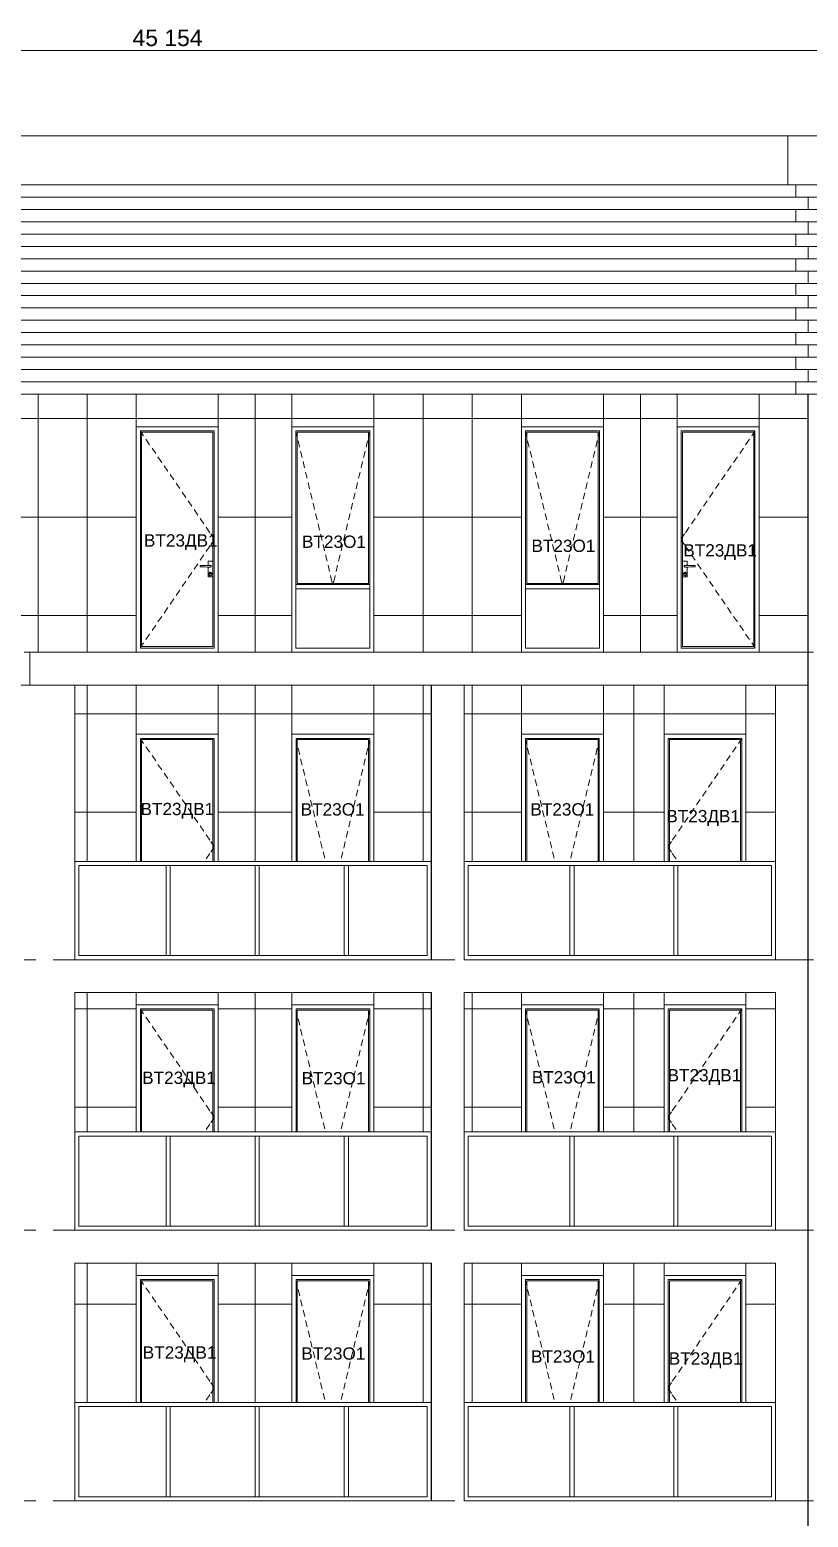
# Model space of a CAD drawing. Header units: millimetres. Extents: x 1499747 to 4230374, y -28481 to 441852.
# Drawn here: x 2727974 to 2737474, y 11817 to 29961 of the extents above; entities that cross this region are included whole.
import ezdxf
from ezdxf.xclip import XClip

# ---------------------------------------------------------------- set-up
doc = ezdxf.new("R2010")
doc.units = ezdxf.units.MM
doc.header["$MEASUREMENT"] = 0
doc.header["$XCLIPFRAME"] = 0
doc.linetypes.add('Штрих-Штриховая', pattern=[1093.611073, 529.166651, -211.666656, 141.111112, -211.666656])
for name, color, linetype, lineweight in [('2  Фасад_26_0_Ном._пера__20_Ном._пера__1', 1, 'Continuous', 18), ('2  Фасад_26_Витражные окна_Ном._пера__1_Ном._пера__7', 7, 'Continuous', 18), ('2  Фасад_26_Витражные окна_Ном._пера__20_Ном._пера__1', 1, 'Continuous', 18), ('2  Фасад_26_Витражные окна_Ном._пера__92_Ном._пера__233', 233, 'Continuous', 18), ('2  Фасад_26_Конструктив - Колонны_Ном._пера__8_Ном._пера__12', 12, 'Continuous', 18), ('2  Фасад_26_Отделка керамика_Ном._пера__1_Ном._пера__7', 7, 'Continuous', 18), ('2  Фасад_26_Отделка керамика_Ном._пера__89_Ном._пера__111', 111, 'Continuous', 18), ('2  Фасад_26_Парапет_Ном._пера__20_Ном._пера__1', 1, 'Continuous', 18), ('2  Фасад_26_Размер - Общий_Ном._пера__1_Ном._пера__7', 7, 'Continuous', 18), ('2  Фасад_26_Ребра Навес_Ном._пера__1_Ном._пера__7', 7, 'Continuous', 18), ('2  Фасад_26_Сетка кладки_Ном._пера__102_Ном._пера__9', 9, 'Continuous', 18), ('2  Фасад_26_Сетка кладки_Ном._пера__1_Ном._пера__7', 7, 'Continuous', 18)]:
    doc.layers.add(name, color=color, linetype=linetype, lineweight=lineweight)
doc.layers.add('Чертеж и Рисунок', color=7, linetype='Continuous')
doc.styles.add('СГЕНЕРИР_СТИЛЬ_2', font='arial.ttf')

# ---------------------------------------------------------------- blocks, each defined once
blk = doc.blocks.new('Чертеж_6_26', base_point=(1593971, 9692))
at = {"layer": '2  Фасад_26_0_Ном._пера__20_Ном._пера__1', "color": 9, "linetype": 'Штрих-Штриховая', "true_color": 0xc7c8ca}
for p, q in [((1588154, 54542), (1649362, 54542)), ((1588154, 50042), (1649362, 50042)), ((1588154, 46292), (1649362, 46292)), ((1588154, 42992), (1649362, 42992)), ((1588154, 39692), (1649362, 39692))]:
    blk.add_line(p, q, dxfattribs=at)
at = {"layer": '2  Фасад_26_Витражные окна_Ном._пера__1_Ном._пера__7', "color": 9, "linetype": 'Continuous', "true_color": 0xc7c8ca}
for p, q in [((1623121, 52742), (1623571, 52742)), ((1623121, 52442), (1623121, 52742)), ((1624006, 52727), (1623136, 52727)), ((1623136, 52727), (1623136, 50112)), ((1623571, 52742), (1624021, 52742)), ((1624006, 50112), (1624006, 52727)), ((1624021, 52442), (1624021, 52742)), ((1624071, 52442), (1624071, 52792)), ((1625019, 52742), (1625469, 52742)), ((1625019, 52442), (1625019, 52742)), ((1625904, 52727), (1625034, 52727)), ((1625034, 52727), (1625034, 50882)), ((1625469, 52742), (1625919, 52742)), ((1625904, 50882), (1625904, 52727)), ((1625919, 52442), (1625919, 52742)), ((1625969, 52442), (1625969, 52792)), ((1627822, 52742), (1628272, 52742)), ((1627822, 52442), (1627822, 52742)), ((1628707, 52727), (1627837, 52727)), ((1627837, 52727), (1627837, 50882)), ((1628272, 52742), (1628722, 52742)), ((1628707, 50882), (1628707, 52727)), ((1628722, 52442), (1628722, 52742)), ((1628772, 52442), (1628772, 52792)), ((1629721, 52742), (1630171, 52742)), ((1629721, 52442), (1629721, 52742)), ((1630606, 52727), (1629736, 52727)), ((1629736, 52727), (1629736, 50112)), ((1630171, 52742), (1630621, 52742)), ((1630606, 50112), (1630606, 52727)), ((1630621, 52442), (1630621, 52742)), ((1630671, 52442), (1630671, 52792)), ((1623121, 51042), (1623121, 52442)), ((1624021, 51042), (1624021, 52442)), ((1624071, 51042), (1624071, 52442)), ((1625019, 51042), (1625019, 52442)), ((1625919, 51042), (1625919, 52442)), ((1625969, 51042), (1625969, 52442)), ((1627822, 51042), (1627822, 52442)), ((1628722, 51042), (1628722, 52442)), ((1628772, 51042), (1628772, 52442)), ((1629721, 51042), (1629721, 52442)), ((1630621, 51042), (1630621, 52442)), ((1630671, 51042), (1630671, 52442)), ((1623121, 50092), (1623121, 51042)), ((1623858, 51099), (1623850, 51099)), ((1623850, 51099), (1623850, 51085)), ((1623850, 51085), (1623858, 51085)), ((1623884, 51100), (1623858, 51099)), ((1623858, 51085), (1623884, 51084)), ((1623911, 51101), (1623884, 51100)), ((1623884, 51084), (1623911, 51083)), ((1623937, 51102), (1623911, 51101)), ((1623911, 51083), (1623937, 51082)), ((1623951, 51102), (1623937, 51102)), ((1623937, 51082), (1623951, 51082)), ((1624004, 51152), (1623947, 51152)), ((1623947, 51152), (1623947, 51102)), ((1623947, 51082), (1623947, 50962)), ((1623976, 51102), (1623951, 51102)), ((1623951, 51082), (1623976, 51082)), ((1623969, 51018), (1623954, 50997)), ((1623954, 50997), (1623969, 50976)), ((1623970, 51016), (1623956, 50997)), ((1623956, 50997), (1623970, 50978)), ((1623973, 51014), (1623968, 51006)), ((1623968, 51006), (1623973, 50998)), ((1623994, 51010), (1623969, 51018)), ((1623974, 51013), (1623969, 51006)), ((1623969, 51006), (1623974, 50999)), ((1623969, 50976), (1623994, 50984)), ((1623972, 51104), (1623970, 51102)), ((1623970, 51082), (1623972, 51080)), ((1623992, 51009), (1623970, 51016)), ((1623970, 50978), (1623992, 50985)), ((1623972, 51103), (1623971, 51102)), ((1623971, 51082), (1623972, 51081)), ((1623986, 51100), (1623972, 51104)), ((1623985, 51099), (1623972, 51103)), ((1623972, 51081), (1623985, 51085)), ((1623972, 51080), (1623986, 51084)), ((1623982, 51011), (1623973, 51014)), ((1623973, 50998), (1623982, 51001)), ((1623981, 51010), (1623974, 51013)), ((1623974, 50999), (1623981, 51002)), ((1623984, 51097), (1623976, 51102)), ((1623976, 51082), (1623984, 51087)), ((1623979, 51084), (1623982, 51084)), ((1623981, 51002), (1623981, 51010)), ((1623982, 51084), (1623982, 51086)), ((1623982, 51001), (1623982, 51011)), ((1623984, 51087), (1623984, 51097)), ((1623985, 51095), (1623984, 51096)), ((1623984, 51092), (1623985, 51095)), ((1623985, 51085), (1623985, 51099)), ((1623986, 51084), (1623986, 51100)), ((1623992, 50985), (1623992, 51009)), ((1623994, 50984), (1623994, 51010)), ((1624004, 50962), (1624004, 51152)), ((1624021, 50092), (1624021, 51042)), ((1624071, 50042), (1624071, 51042)), ((1625019, 50867), (1625019, 51042)), ((1625919, 50867), (1625919, 51042)), ((1625969, 50842), (1625969, 51042)), ((1627822, 50867), (1627822, 51042)), ((1628722, 50867), (1628722, 51042)), ((1628772, 50842), (1628772, 51042)), ((1629721, 50092), (1629721, 51042)), ((1629738, 51152), (1629795, 51152)), ((1629738, 50962), (1629738, 51152)), ((1629748, 51010), (1629773, 51018)), ((1629748, 50984), (1629748, 51010)), ((1629773, 50976), (1629748, 50984)), ((1629750, 51009), (1629772, 51016)), ((1629750, 50985), (1629750, 51009)), ((1629772, 50978), (1629750, 50985)), ((1629756, 51100), (1629770, 51104)), ((1629756, 51084), (1629756, 51100)), ((1629770, 51080), (1629756, 51084)), ((1629757, 51099), (1629770, 51103)), ((1629757, 51085), (1629757, 51099)), ((1629757, 51095), (1629758, 51096)), ((1629758, 51092), (1629757, 51095)), ((1629770, 51081), (1629757, 51085)), ((1629758, 51097), (1629766, 51102)), ((1629758, 51087), (1629758, 51097)), ((1629766, 51082), (1629758, 51087)), ((1629760, 51084), (1629760, 51086)), ((1629763, 51084), (1629760, 51084)), ((1629760, 51011), (1629769, 51014)), ((1629760, 51001), (1629760, 51011)), ((1629769, 50998), (1629760, 51001)), ((1629761, 51010), (1629768, 51013)), ((1629761, 51002), (1629761, 51010)), ((1629768, 50999), (1629761, 51002)), ((1629766, 51102), (1629791, 51102)), ((1629791, 51082), (1629766, 51082)), ((1629768, 51013), (1629773, 51006)), ((1629773, 51006), (1629768, 50999)), ((1629769, 51014), (1629774, 51006)), ((1629774, 51006), (1629769, 50998)), ((1629770, 51104), (1629772, 51102)), ((1629770, 51103), (1629771, 51102)), ((1629771, 51082), (1629770, 51081)), ((1629772, 51082), (1629770, 51080)), ((1629772, 51016), (1629786, 50997)), ((1629786, 50997), (1629772, 50978)), ((1629773, 51018), (1629788, 50997)), ((1629788, 50997), (1629773, 50976)), ((1629791, 51102), (1629805, 51102)), ((1629805, 51082), (1629791, 51082)), ((1629795, 51152), (1629795, 51102)), ((1629795, 51082), (1629795, 50962)), ((1629805, 51102), (1629831, 51101)), ((1629831, 51083), (1629805, 51082)), ((1629831, 51101), (1629858, 51100)), ((1629858, 51084), (1629831, 51083)), ((1629858, 51100), (1629884, 51099)), ((1629884, 51085), (1629858, 51084)), ((1629884, 51099), (1629892, 51099)), ((1629892, 51085), (1629884, 51085)), ((1629892, 51099), (1629892, 51085)), ((1630621, 50092), (1630621, 51042)), ((1630671, 50042), (1630671, 51042)), ((1623947, 50962), (1624004, 50962)), ((1625019, 50842), (1625019, 50867)), ((1625469, 50867), (1625019, 50867)), ((1625019, 50817), (1625019, 50842)), ((1625019, 50092), (1625019, 50817)), ((1625469, 50817), (1625019, 50817)), ((1625034, 50882), (1625904, 50882)), ((1625919, 50867), (1625469, 50867)), ((1625919, 50817), (1625469, 50817)), ((1625919, 50842), (1625919, 50867)), ((1625919, 50817), (1625919, 50842)), ((1625919, 50092), (1625919, 50817)), ((1625969, 50042), (1625969, 50842)), ((1627822, 50842), (1627822, 50867)), ((1628272, 50867), (1627822, 50867)), ((1627822, 50817), (1627822, 50842)), ((1627822, 50092), (1627822, 50817)), ((1628272, 50817), (1627822, 50817)), ((1627837, 50882), (1628707, 50882)), ((1628722, 50867), (1628272, 50867)), ((1628722, 50817), (1628272, 50817)), ((1628722, 50842), (1628722, 50867)), ((1628722, 50817), (1628722, 50842)), ((1628722, 50092), (1628722, 50817)), ((1628772, 50042), (1628772, 50842)), ((1629795, 50962), (1629738, 50962)), ((1623571, 50092), (1623121, 50092)), ((1623136, 50112), (1624006, 50112)), ((1624021, 50092), (1623571, 50092)), ((1625469, 50092), (1625019, 50092)), ((1625919, 50092), (1625469, 50092)), ((1628272, 50092), (1627822, 50092)), ((1628722, 50092), (1628272, 50092)), ((1630171, 50092), (1629721, 50092)), ((1629736, 50112), (1630606, 50112)), ((1630621, 50092), (1630171, 50092)), ((1623071, 48692), (1623071, 49042)), ((1623071, 49042), (1623571, 49042)), ((1623121, 48692), (1623121, 48992)), ((1623121, 48992), (1623571, 48992)), ((1623571, 49042), (1624071, 49042)), ((1623571, 48992), (1624021, 48992)), ((1624021, 48692), (1624021, 48992)), ((1624071, 48692), (1624071, 49042)), ((1624971, 48692), (1624971, 49042)), ((1624971, 49042), (1625471, 49042)), ((1625021, 48692), (1625021, 48992)), ((1625021, 48992), (1625471, 48992)), ((1625471, 49042), (1625971, 49042)), ((1625471, 48992), (1625921, 48992)), ((1625921, 48692), (1625921, 48992)), ((1625971, 48692), (1625971, 49042)), ((1627771, 48692), (1627771, 49042)), ((1627771, 49042), (1628271, 49042)), ((1627821, 48692), (1627821, 48992)), ((1627821, 48992), (1628271, 48992)), ((1628271, 49042), (1628771, 49042)), ((1628271, 48992), (1628721, 48992)), ((1628721, 48692), (1628721, 48992)), ((1628771, 48692), (1628771, 49042)), ((1629511, 48692), (1629511, 49042)), ((1629511, 49042), (1630011, 49042)), ((1629561, 48692), (1629561, 48992)), ((1629561, 48992), (1630011, 48992)), ((1630011, 49042), (1630511, 49042)), ((1630011, 48992), (1630461, 48992)), ((1630461, 48692), (1630461, 48992)), ((1630511, 48692), (1630511, 49042)), ((1624006, 48977), (1623136, 48977)), ((1623136, 48977), (1623136, 47492)), ((1624006, 47492), (1624006, 48977)), ((1625906, 48977), (1625036, 48977)), ((1625036, 48977), (1625036, 47492)), ((1625906, 47492), (1625906, 48977)), ((1628706, 48977), (1627836, 48977)), ((1627836, 48977), (1627836, 47492)), ((1628706, 47492), (1628706, 48977)), ((1630446, 48977), (1629576, 48977)), ((1629576, 48977), (1629576, 47492)), ((1630446, 47492), (1630446, 48977)), ((1623071, 47492), (1623071, 48692)), ((1623121, 47492), (1623121, 48692)), ((1624021, 47492), (1624021, 48692)), ((1624071, 47492), (1624071, 48692)), ((1624971, 47492), (1624971, 48692)), ((1625021, 47492), (1625021, 48692)), ((1625921, 47492), (1625921, 48692)), ((1625971, 47492), (1625971, 48692)), ((1627771, 47492), (1627771, 48692)), ((1627821, 47492), (1627821, 48692)), ((1628721, 47492), (1628721, 48692)), ((1628771, 47492), (1628771, 48692)), ((1629511, 47492), (1629511, 48692)), ((1629561, 47492), (1629561, 48692)), ((1630461, 47492), (1630461, 48692)), ((1630511, 47492), (1630511, 48692)), ((1622321, 47492), (1622371, 47492)), ((1622371, 47492), (1623459, 47492)), ((1622371, 47442), (1623434, 47442)), ((1622371, 47442), (1622371, 46342)), ((1623434, 47442), (1623459, 47442)), ((1623434, 46342), (1623434, 47442)), ((1623459, 47492), (1624546, 47492)), ((1623459, 47442), (1623484, 47442)), ((1623484, 47442), (1624521, 47442)), ((1623484, 46342), (1623484, 47442)), ((1624521, 47442), (1624546, 47442)), ((1624521, 46342), (1624521, 47442)), ((1624546, 47492), (1625634, 47492)), ((1624546, 47442), (1624571, 47442)), ((1624571, 47442), (1625609, 47442)), ((1624571, 46342), (1624571, 47442)), ((1625609, 47442), (1625634, 47442)), ((1625609, 46342), (1625609, 47442)), ((1625634, 47492), (1626671, 47492)), ((1625634, 47442), (1625659, 47442)), ((1625659, 46342), (1625659, 47442)), ((1625659, 47442), (1626621, 47442)), ((1626621, 46342), (1626621, 47442)), ((1627072, 47492), (1627121, 47492)), ((1627121, 47492), (1628388, 47492)), ((1627121, 47442), (1628363, 47442)), ((1627121, 47442), (1627121, 46342)), ((1628363, 47442), (1628388, 47442)), ((1628363, 46342), (1628363, 47442)), ((1628388, 47492), (1629655, 47492)), ((1628388, 47442), (1628413, 47442)), ((1628413, 47442), (1629630, 47442)), ((1628413, 46342), (1628413, 47442)), ((1629630, 47442), (1629655, 47442)), ((1629630, 46342), (1629630, 47442)), ((1629655, 47492), (1630871, 47492)), ((1629655, 47442), (1629680, 47442)), ((1629680, 46342), (1629680, 47442)), ((1629680, 47442), (1630821, 47442)), ((1630821, 46342), (1630821, 47442)), ((1630871, 46292), (1630871, 47492)), ((1622371, 46342), (1623434, 46342)), ((1623434, 46342), (1623459, 46342)), ((1623459, 46342), (1623484, 46342)), ((1623484, 46342), (1624521, 46342)), ((1624521, 46342), (1624546, 46342)), ((1624546, 46342), (1624571, 46342)), ((1624571, 46342), (1625609, 46342)), ((1625609, 46342), (1625634, 46342)), ((1625634, 46342), (1625659, 46342)), ((1625659, 46342), (1626621, 46342)), ((1627121, 46342), (1628363, 46342)), ((1628363, 46342), (1628388, 46342)), ((1628388, 46342), (1628413, 46342)), ((1628413, 46342), (1629630, 46342)), ((1629630, 46342), (1629655, 46342)), ((1629655, 46342), (1629680, 46342)), ((1629680, 46342), (1630821, 46342)), ((1623071, 45392), (1623071, 45742)), ((1623071, 45742), (1623571, 45742)), ((1623571, 45742), (1624071, 45742)), ((1624071, 45392), (1624071, 45742)), ((1624971, 45392), (1624971, 45742)), ((1624971, 45742), (1625471, 45742)), ((1625471, 45742), (1625971, 45742)), ((1625971, 45392), (1625971, 45742)), ((1627771, 45392), (1627771, 45742)), ((1627771, 45742), (1628271, 45742)), ((1628271, 45742), (1628771, 45742)), ((1628771, 45392), (1628771, 45742)), ((1629511, 45392), (1629511, 45742)), ((1629511, 45742), (1630011, 45742)), ((1630011, 45742), (1630511, 45742)), ((1630511, 45392), (1630511, 45742)), ((1623121, 45392), (1623121, 45692)), ((1623121, 45692), (1623571, 45692)), ((1624006, 45677), (1623136, 45677)), ((1623136, 45677), (1623136, 44192)), ((1623571, 45692), (1624021, 45692)), ((1624006, 44192), (1624006, 45677)), ((1624021, 45392), (1624021, 45692)), ((1625021, 45392), (1625021, 45692)), ((1625021, 45692), (1625471, 45692)), ((1625906, 45677), (1625036, 45677)), ((1625036, 45677), (1625036, 44192)), ((1625471, 45692), (1625921, 45692)), ((1625906, 44192), (1625906, 45677)), ((1625921, 45392), (1625921, 45692)), ((1627821, 45392), (1627821, 45692)), ((1627821, 45692), (1628271, 45692)), ((1628706, 45677), (1627836, 45677)), ((1627836, 45677), (1627836, 44192)), ((1628271, 45692), (1628721, 45692)), ((1628706, 44192), (1628706, 45677)), ((1628721, 45392), (1628721, 45692)), ((1629561, 45392), (1629561, 45692)), ((1629561, 45692), (1630011, 45692)), ((1630446, 45677), (1629576, 45677)), ((1629576, 45677), (1629576, 44192)), ((1630011, 45692), (1630461, 45692)), ((1630446, 44192), (1630446, 45677)), ((1630461, 45392), (1630461, 45692)), ((1623071, 44192), (1623071, 45392)), ((1623121, 44192), (1623121, 45392)), ((1624021, 44192), (1624021, 45392)), ((1624071, 44192), (1624071, 45392)), ((1624971, 44192), (1624971, 45392)), ((1625021, 44192), (1625021, 45392)), ((1625921, 44192), (1625921, 45392)), ((1625971, 44192), (1625971, 45392)), ((1627771, 44192), (1627771, 45392)), ((1627821, 44192), (1627821, 45392)), ((1628721, 44192), (1628721, 45392)), ((1628771, 44192), (1628771, 45392)), ((1629511, 44192), (1629511, 45392)), ((1629561, 44192), (1629561, 45392)), ((1630461, 44192), (1630461, 45392)), ((1630511, 44192), (1630511, 45392)), ((1622321, 44192), (1622371, 44192)), ((1622371, 44192), (1623459, 44192)), ((1622371, 44142), (1623459, 44142)), ((1622371, 44142), (1622371, 43042)), ((1623434, 43042), (1623434, 44142)), ((1623459, 44192), (1624546, 44192)), ((1623459, 44142), (1624546, 44142)), ((1623484, 43042), (1623484, 44142)), ((1624521, 43042), (1624521, 44142)), ((1624546, 44192), (1625634, 44192)), ((1624546, 44142), (1625634, 44142)), ((1624571, 43042), (1624571, 44142)), ((1625609, 43042), (1625609, 44142)), ((1625634, 44192), (1626671, 44192)), ((1625634, 44142), (1626621, 44142)), ((1625659, 43042), (1625659, 44142)), ((1626621, 43042), (1626621, 44142)), ((1627072, 44192), (1627121, 44192)), ((1627121, 44192), (1628388, 44192)), ((1627121, 44142), (1628363, 44142)), ((1627121, 44142), (1627121, 43042)), ((1628363, 44142), (1628388, 44142)), ((1628363, 43042), (1628363, 44142)), ((1628388, 44192), (1629655, 44192)), ((1628388, 44142), (1628413, 44142)), ((1628413, 44142), (1629630, 44142)), ((1628413, 43042), (1628413, 44142)), ((1629630, 44142), (1629655, 44142)), ((1629630, 43042), (1629630, 44142)), ((1629655, 44192), (1630871, 44192)), ((1629655, 44142), (1629680, 44142)), ((1629680, 43042), (1629680, 44142)), ((1629680, 44142), (1630821, 44142)), ((1630821, 43042), (1630821, 44142)), ((1630871, 42992), (1630871, 44192)), ((1622371, 43042), (1623434, 43042)), ((1623434, 43042), (1623459, 43042)), ((1623459, 43042), (1623484, 43042)), ((1623484, 43042), (1624521, 43042)), ((1624521, 43042), (1624546, 43042)), ((1624546, 43042), (1624571, 43042)), ((1624571, 43042), (1625609, 43042)), ((1625609, 43042), (1625634, 43042)), ((1625634, 43042), (1625659, 43042)), ((1625659, 43042), (1626621, 43042)), ((1627121, 43042), (1628363, 43042)), ((1628363, 43042), (1628388, 43042)), ((1628388, 43042), (1628413, 43042)), ((1628413, 43042), (1629630, 43042)), ((1629630, 43042), (1629655, 43042)), ((1629655, 43042), (1629680, 43042)), ((1629680, 43042), (1630821, 43042)), ((1623071, 42092), (1623071, 42442)), ((1623071, 42442), (1623571, 42442)), ((1623121, 42092), (1623121, 42392)), ((1623121, 42392), (1623571, 42392)), ((1624006, 42377), (1623136, 42377)), ((1623136, 42377), (1623136, 40892)), ((1623571, 42442), (1624071, 42442)), ((1623571, 42392), (1624021, 42392)), ((1624006, 40892), (1624006, 42377)), ((1624021, 42092), (1624021, 42392)), ((1624071, 42092), (1624071, 42442)), ((1624971, 42092), (1624971, 42442)), ((1624971, 42442), (1625471, 42442)), ((1625021, 42092), (1625021, 42392)), ((1625021, 42392), (1625471, 42392)), ((1625906, 42377), (1625036, 42377)), ((1625036, 42377), (1625036, 40892)), ((1625471, 42442), (1625971, 42442)), ((1625471, 42392), (1625921, 42392)), ((1625906, 40892), (1625906, 42377)), ((1625921, 42092), (1625921, 42392)), ((1625971, 42092), (1625971, 42442)), ((1627771, 42092), (1627771, 42442)), ((1627771, 42442), (1628271, 42442)), ((1627821, 42092), (1627821, 42392)), ((1627821, 42392), (1628271, 42392)), ((1628706, 42377), (1627836, 42377)), ((1627836, 42377), (1627836, 40892)), ((1628271, 42442), (1628771, 42442)), ((1628271, 42392), (1628721, 42392)), ((1628706, 40892), (1628706, 42377)), ((1628721, 42092), (1628721, 42392)), ((1628771, 42092), (1628771, 42442)), ((1629511, 42092), (1629511, 42442)), ((1629511, 42442), (1630011, 42442)), ((1629561, 42092), (1629561, 42392)), ((1629561, 42392), (1630011, 42392)), ((1630446, 42377), (1629576, 42377)), ((1629576, 42377), (1629576, 40892)), ((1630011, 42442), (1630511, 42442)), ((1630011, 42392), (1630461, 42392)), ((1630446, 40892), (1630446, 42377)), ((1630461, 42092), (1630461, 42392)), ((1630511, 42092), (1630511, 42442)), ((1623071, 40892), (1623071, 42092)), ((1623121, 40892), (1623121, 42092)), ((1624021, 40892), (1624021, 42092)), ((1624071, 40892), (1624071, 42092)), ((1624971, 40892), (1624971, 42092)), ((1625021, 40892), (1625021, 42092)), ((1625921, 40892), (1625921, 42092)), ((1625971, 40892), (1625971, 42092)), ((1627771, 40892), (1627771, 42092)), ((1627821, 40892), (1627821, 42092)), ((1628721, 40892), (1628721, 42092)), ((1628771, 40892), (1628771, 42092)), ((1629511, 40892), (1629511, 42092)), ((1629561, 40892), (1629561, 42092)), ((1630461, 40892), (1630461, 42092)), ((1630511, 40892), (1630511, 42092)), ((1622321, 40892), (1622371, 40892)), ((1622371, 40892), (1623459, 40892)), ((1622371, 40842), (1623434, 40842)), ((1622371, 40842), (1622371, 39742)), ((1623434, 40842), (1623459, 40842)), ((1623434, 39742), (1623434, 40842)), ((1623459, 40892), (1624546, 40892)), ((1623459, 40842), (1623484, 40842)), ((1623484, 40842), (1624521, 40842)), ((1623484, 39742), (1623484, 40842)), ((1624521, 40842), (1624546, 40842)), ((1624521, 39742), (1624521, 40842)), ((1624546, 40892), (1625634, 40892)), ((1624546, 40842), (1624571, 40842)), ((1624571, 40842), (1625609, 40842)), ((1624571, 39742), (1624571, 40842)), ((1625609, 40842), (1625634, 40842)), ((1625609, 39742), (1625609, 40842)), ((1625634, 40892), (1626671, 40892)), ((1625634, 40842), (1625659, 40842)), ((1625659, 39742), (1625659, 40842)), ((1625659, 40842), (1626621, 40842)), ((1626621, 39742), (1626621, 40842)), ((1627072, 40892), (1627121, 40892)), ((1627121, 40892), (1628388, 40892)), ((1627121, 40842), (1628363, 40842)), ((1627121, 40842), (1627121, 39742)), ((1628363, 40842), (1628388, 40842)), ((1628363, 39742), (1628363, 40842)), ((1628388, 40892), (1629655, 40892)), ((1628388, 40842), (1628413, 40842)), ((1628413, 40842), (1629630, 40842)), ((1628413, 39742), (1628413, 40842)), ((1629630, 40842), (1629655, 40842)), ((1629630, 39742), (1629630, 40842)), ((1629655, 40892), (1630871, 40892)), ((1629655, 40842), (1629680, 40842)), ((1629680, 39742), (1629680, 40842)), ((1629680, 40842), (1630821, 40842)), ((1630821, 39742), (1630821, 40842)), ((1630871, 39692), (1630871, 40892)), ((1622371, 39742), (1623434, 39742)), ((1623434, 39742), (1623459, 39742)), ((1623459, 39742), (1623484, 39742)), ((1623484, 39742), (1624521, 39742)), ((1624521, 39742), (1624546, 39742)), ((1624546, 39742), (1624571, 39742)), ((1624571, 39742), (1625609, 39742)), ((1625609, 39742), (1625634, 39742)), ((1625634, 39742), (1625659, 39742)), ((1625659, 39742), (1626621, 39742)), ((1627121, 39742), (1628363, 39742)), ((1628363, 39742), (1628388, 39742)), ((1628388, 39742), (1628413, 39742)), ((1628413, 39742), (1629630, 39742)), ((1629630, 39742), (1629655, 39742)), ((1629655, 39742), (1629680, 39742)), ((1629680, 39742), (1630821, 39742))]:
    blk.add_line(p, q, dxfattribs=at)
at = {"layer": '2  Фасад_26_Витражные окна_Ном._пера__92_Ном._пера__233', "color": 9, "linetype": 'Continuous', "true_color": 0xc7c8ca}
for p, q in [((1623121, 52740), (1623136, 52718)), ((1623136, 52718), (1623161, 52681)), ((1623189, 52640), (1623234, 52574)), ((1625019, 52726), (1625033, 52669)), ((1625045, 52621), (1625064, 52543)), ((1625894, 52621), (1625875, 52543)), ((1625919, 52726), (1625905, 52669)), ((1627822, 52726), (1627836, 52669)), ((1627847, 52621), (1627866, 52543)), ((1628696, 52621), (1628677, 52543)), ((1628722, 52726), (1628708, 52669)), ((1630553, 52640), (1630507, 52574)), ((1630606, 52718), (1630581, 52681)), ((1630621, 52740), (1630606, 52718)), ((1623263, 52532), (1623308, 52467)), ((1625075, 52494), (1625094, 52416)), ((1625863, 52494), (1625844, 52416)), ((1627878, 52494), (1627897, 52416)), ((1628666, 52494), (1628647, 52416)), ((1630479, 52532), (1630434, 52467)), ((1623336, 52425), (1623381, 52359)), ((1623410, 52318), (1623455, 52252)), ((1625106, 52368), (1625125, 52290)), ((1625833, 52368), (1625814, 52290)), ((1627908, 52368), (1627927, 52290)), ((1628635, 52368), (1628616, 52290)), ((1630332, 52318), (1630287, 52252)), ((1630406, 52425), (1630360, 52359)), ((1623483, 52211), (1623528, 52145)), ((1623557, 52104), (1623602, 52038)), ((1625136, 52241), (1625155, 52164)), ((1625167, 52115), (1625186, 52037)), ((1625772, 52115), (1625753, 52037)), ((1625802, 52241), (1625783, 52164)), ((1627939, 52241), (1627958, 52164)), ((1627969, 52115), (1627988, 52037)), ((1628574, 52115), (1628555, 52037)), ((1628605, 52241), (1628586, 52164)), ((1630185, 52104), (1630140, 52038)), ((1630259, 52211), (1630213, 52145)), ((1623630, 51996), (1623675, 51930)), ((1625197, 51989), (1625216, 51911)), ((1625741, 51989), (1625722, 51911)), ((1628000, 51989), (1628019, 51911)), ((1628544, 51989), (1628525, 51911)), ((1630112, 51996), (1630066, 51930)), ((1623704, 51889), (1623749, 51823)), ((1623777, 51782), (1623822, 51716)), ((1625228, 51862), (1625247, 51785)), ((1625258, 51736), (1625277, 51658)), ((1625680, 51736), (1625661, 51658)), ((1625711, 51862), (1625692, 51785)), ((1628030, 51862), (1628049, 51785)), ((1628061, 51736), (1628080, 51658)), ((1628483, 51736), (1628464, 51658)), ((1628513, 51862), (1628494, 51785)), ((1629965, 51782), (1629919, 51716)), ((1630038, 51889), (1629993, 51823)), ((1623851, 51675), (1623896, 51609)), ((1623924, 51567), (1623969, 51501)), ((1625289, 51610), (1625308, 51532)), ((1625650, 51610), (1625631, 51532)), ((1628091, 51610), (1628110, 51532)), ((1628452, 51610), (1628433, 51532)), ((1629818, 51567), (1629772, 51501)), ((1629891, 51675), (1629846, 51609)), ((1623980, 51485), (1624006, 51449)), ((1623980, 51353), (1624006, 51390)), ((1624006, 51449), (1624021, 51427)), ((1624006, 51390), (1624021, 51412)), ((1625319, 51483), (1625338, 51405)), ((1625350, 51357), (1625369, 51279)), ((1625589, 51357), (1625570, 51279)), ((1625619, 51483), (1625600, 51405)), ((1628122, 51483), (1628141, 51405)), ((1628152, 51357), (1628171, 51279)), ((1628391, 51357), (1628372, 51279)), ((1628422, 51483), (1628403, 51405)), ((1629736, 51449), (1629721, 51427)), ((1629736, 51390), (1629721, 51412)), ((1629761, 51485), (1629736, 51449)), ((1629761, 51353), (1629736, 51390)), ((1623851, 51164), (1623896, 51230)), ((1623924, 51271), (1623969, 51337)), ((1625380, 51231), (1625399, 51153)), ((1625558, 51231), (1625539, 51153)), ((1628183, 51231), (1628202, 51153)), ((1628361, 51231), (1628342, 51153)), ((1629818, 51271), (1629772, 51337)), ((1629891, 51164), (1629846, 51230)), ((1623704, 50950), (1623749, 51016)), ((1623777, 51057), (1623822, 51123)), ((1625411, 51104), (1625430, 51026)), ((1625528, 51104), (1625509, 51026)), ((1628213, 51104), (1628232, 51026)), ((1628330, 51104), (1628311, 51026)), ((1629965, 51057), (1629919, 51123)), ((1630038, 50950), (1629993, 51016)), ((1623630, 50843), (1623675, 50909)), ((1625441, 50978), (1625450, 50940)), ((1625450, 50940), (1625464, 50882)), ((1625464, 50882), (1625468, 50867)), ((1625474, 50882), (1625470, 50867)), ((1625488, 50940), (1625474, 50882)), ((1625497, 50978), (1625488, 50940)), ((1628244, 50978), (1628253, 50940)), ((1628253, 50940), (1628267, 50882)), ((1628267, 50882), (1628271, 50867)), ((1628277, 50882), (1628273, 50867)), ((1628291, 50940), (1628277, 50882)), ((1628300, 50978), (1628291, 50940)), ((1630112, 50843), (1630066, 50909)), ((1623483, 50628), (1623528, 50694)), ((1623557, 50735), (1623602, 50801)), ((1630185, 50735), (1630140, 50801)), ((1630259, 50628), (1630213, 50694)), ((1623336, 50414), (1623381, 50480)), ((1623410, 50521), (1623455, 50587)), ((1630332, 50521), (1630287, 50587)), ((1630406, 50414), (1630360, 50480)), ((1623189, 50199), (1623234, 50265)), ((1623263, 50306), (1623308, 50372)), ((1630479, 50306), (1630434, 50372)), ((1630553, 50199), (1630507, 50265)), ((1623121, 50099), (1623136, 50121)), ((1623136, 50121), (1623161, 50158)), ((1630606, 50121), (1630581, 50158)), ((1630621, 50099), (1630606, 50121)), ((1623121, 48990), (1623136, 48968)), ((1630461, 48990), (1630446, 48968)), ((1623136, 48968), (1623161, 48931)), ((1623189, 48890), (1623235, 48824)), ((1625021, 48976), (1625035, 48919)), ((1625047, 48871), (1625065, 48793)), ((1625896, 48871), (1625877, 48793)), ((1625921, 48976), (1625907, 48919)), ((1627821, 48976), (1627835, 48919)), ((1627847, 48871), (1627866, 48793)), ((1628696, 48871), (1628677, 48793)), ((1628721, 48976), (1628708, 48919)), ((1630393, 48890), (1630347, 48824)), ((1630446, 48968), (1630421, 48931)), ((1623263, 48782), (1623308, 48717)), ((1623336, 48675), (1623382, 48609)), ((1625077, 48744), (1625096, 48666)), ((1625865, 48744), (1625846, 48666)), ((1627877, 48744), (1627896, 48666)), ((1628665, 48744), (1628647, 48666)), ((1630246, 48675), (1630200, 48609)), ((1630319, 48782), (1630274, 48717)), ((1623410, 48568), (1623455, 48502)), ((1623483, 48461), (1623529, 48395)), ((1625108, 48618), (1625126, 48540)), ((1625138, 48491), (1625157, 48414)), ((1625804, 48491), (1625785, 48414)), ((1625835, 48618), (1625816, 48540)), ((1627908, 48618), (1627927, 48540)), ((1627938, 48491), (1627957, 48414)), ((1628604, 48491), (1628586, 48414)), ((1628635, 48618), (1628616, 48540)), ((1630099, 48461), (1630053, 48395)), ((1630172, 48568), (1630127, 48502)), ((1623557, 48354), (1623602, 48288)), ((1625169, 48365), (1625187, 48287)), ((1625774, 48365), (1625755, 48287)), ((1627969, 48365), (1627988, 48287)), ((1628574, 48365), (1628555, 48287)), ((1630025, 48354), (1629980, 48288)), ((1623630, 48246), (1623676, 48180)), ((1623704, 48139), (1623749, 48073)), ((1625199, 48239), (1625218, 48161)), ((1625230, 48112), (1625248, 48035)), ((1625713, 48112), (1625694, 48035)), ((1625743, 48239), (1625724, 48161)), ((1627999, 48239), (1628018, 48161)), ((1628030, 48112), (1628049, 48035)), ((1628513, 48112), (1628494, 48035)), ((1628543, 48239), (1628524, 48161)), ((1629878, 48139), (1629833, 48073)), ((1629952, 48246), (1629906, 48180)), ((1623777, 48032), (1623823, 47966)), ((1623851, 47925), (1623896, 47859)), ((1625260, 47986), (1625279, 47908)), ((1625682, 47986), (1625663, 47908)), ((1628060, 47986), (1628079, 47908)), ((1628482, 47986), (1628463, 47908)), ((1629731, 47925), (1629686, 47859)), ((1629805, 48032), (1629759, 47966)), ((1623924, 47817), (1623970, 47751)), ((1623981, 47735), (1624006, 47699)), ((1625291, 47860), (1625309, 47782)), ((1625321, 47733), (1625340, 47655)), ((1625621, 47733), (1625602, 47655)), ((1625652, 47860), (1625633, 47782)), ((1628091, 47860), (1628110, 47782)), ((1628121, 47733), (1628140, 47655)), ((1628421, 47733), (1628402, 47655)), ((1628452, 47860), (1628433, 47782)), ((1629601, 47735), (1629576, 47699)), ((1629658, 47817), (1629612, 47751)), ((1623924, 47521), (1623970, 47587)), ((1623981, 47603), (1624006, 47640)), ((1624006, 47699), (1624021, 47677)), ((1624006, 47640), (1624021, 47662)), ((1625352, 47607), (1625370, 47529)), ((1625591, 47607), (1625572, 47529)), ((1628152, 47607), (1628171, 47529)), ((1628391, 47607), (1628372, 47529)), ((1629576, 47699), (1629561, 47677)), ((1629576, 47640), (1629561, 47662)), ((1629601, 47603), (1629576, 47640)), ((1629658, 47521), (1629612, 47587)), ((1623121, 45690), (1623136, 45668)), ((1623136, 45668), (1623161, 45631)), ((1623189, 45590), (1623235, 45524)), ((1625021, 45676), (1625035, 45619)), ((1625047, 45571), (1625065, 45493)), ((1625896, 45571), (1625877, 45493)), ((1625921, 45676), (1625907, 45619)), ((1627821, 45676), (1627835, 45619)), ((1627847, 45571), (1627866, 45493)), ((1628696, 45571), (1628677, 45493)), ((1628721, 45676), (1628708, 45619)), ((1630393, 45590), (1630347, 45524)), ((1630446, 45668), (1630421, 45631)), ((1630461, 45690), (1630446, 45668)), ((1623263, 45482), (1623308, 45417)), ((1623336, 45375), (1623382, 45309)), ((1625077, 45444), (1625096, 45366)), ((1625865, 45444), (1625846, 45366)), ((1627877, 45444), (1627896, 45366)), ((1628665, 45444), (1628647, 45366)), ((1630246, 45375), (1630200, 45309)), ((1630319, 45482), (1630274, 45417)), ((1623410, 45268), (1623455, 45202)), ((1625108, 45318), (1625126, 45240)), ((1625138, 45191), (1625157, 45114)), ((1625804, 45191), (1625785, 45114)), ((1625835, 45318), (1625816, 45240)), ((1627908, 45318), (1627927, 45240)), ((1627938, 45191), (1627957, 45114)), ((1628604, 45191), (1628586, 45114)), ((1628635, 45318), (1628616, 45240)), ((1630172, 45268), (1630127, 45202)), ((1623483, 45161), (1623529, 45095)), ((1623557, 45054), (1623602, 44988)), ((1625169, 45065), (1625187, 44987)), ((1625774, 45065), (1625755, 44987)), ((1627969, 45065), (1627988, 44987)), ((1628574, 45065), (1628555, 44987)), ((1630025, 45054), (1629980, 44988)), ((1630099, 45161), (1630053, 45095)), ((1623630, 44946), (1623676, 44880)), ((1623704, 44839), (1623749, 44773)), ((1625199, 44939), (1625218, 44861)), ((1625743, 44939), (1625724, 44861)), ((1627999, 44939), (1628018, 44861)), ((1628543, 44939), (1628524, 44861)), ((1629878, 44839), (1629833, 44773)), ((1629952, 44946), (1629906, 44880)), ((1623777, 44732), (1623823, 44666)), ((1625230, 44812), (1625248, 44735)), ((1625260, 44686), (1625279, 44608)), ((1625682, 44686), (1625663, 44608)), ((1625713, 44812), (1625694, 44735)), ((1628030, 44812), (1628049, 44735)), ((1628060, 44686), (1628079, 44608)), ((1628482, 44686), (1628463, 44608)), ((1628513, 44812), (1628494, 44735)), ((1629805, 44732), (1629759, 44666)), ((1623851, 44625), (1623896, 44559)), ((1623924, 44517), (1623970, 44451)), ((1625291, 44560), (1625309, 44482)), ((1625652, 44560), (1625633, 44482)), ((1628091, 44560), (1628110, 44482)), ((1628452, 44560), (1628433, 44482)), ((1629658, 44517), (1629612, 44451)), ((1629731, 44625), (1629686, 44559)), ((1623924, 44221), (1623970, 44287)), ((1623981, 44435), (1624006, 44399)), ((1623981, 44303), (1624006, 44340)), ((1624006, 44399), (1624021, 44377)), ((1624006, 44340), (1624021, 44362)), ((1625321, 44433), (1625340, 44355)), ((1625352, 44307), (1625370, 44229)), ((1625591, 44307), (1625572, 44229)), ((1625621, 44433), (1625602, 44355)), ((1628121, 44433), (1628140, 44355)), ((1628152, 44307), (1628171, 44229)), ((1628391, 44307), (1628372, 44229)), ((1628421, 44433), (1628402, 44355)), ((1629576, 44399), (1629561, 44377)), ((1629576, 44340), (1629561, 44362)), ((1629601, 44435), (1629576, 44399)), ((1629601, 44303), (1629576, 44340)), ((1629658, 44221), (1629612, 44287)), ((1623121, 42390), (1623136, 42368)), ((1623136, 42368), (1623161, 42331)), ((1623189, 42290), (1623235, 42224)), ((1625021, 42376), (1625035, 42319)), ((1625921, 42376), (1625907, 42319)), ((1627821, 42376), (1627835, 42319)), ((1628721, 42376), (1628708, 42319)), ((1630393, 42290), (1630347, 42224)), ((1630446, 42368), (1630421, 42331)), ((1630461, 42390), (1630446, 42368)), ((1623263, 42182), (1623308, 42117)), ((1625047, 42271), (1625065, 42193)), ((1625077, 42144), (1625096, 42066)), ((1625865, 42144), (1625846, 42066)), ((1625896, 42271), (1625877, 42193)), ((1627847, 42271), (1627866, 42193)), ((1627877, 42144), (1627896, 42066)), ((1628665, 42144), (1628647, 42066)), ((1628696, 42271), (1628677, 42193)), ((1630319, 42182), (1630274, 42117)), ((1623336, 42075), (1623382, 42009)), ((1623410, 41968), (1623455, 41902)), ((1625108, 42018), (1625126, 41940)), ((1625835, 42018), (1625816, 41940)), ((1627908, 42018), (1627927, 41940)), ((1628635, 42018), (1628616, 41940)), ((1630172, 41968), (1630127, 41902)), ((1630246, 42075), (1630200, 42009)), ((1623483, 41861), (1623529, 41795)), ((1623557, 41754), (1623602, 41688)), ((1625138, 41891), (1625157, 41814)), ((1625169, 41765), (1625187, 41687)), ((1625774, 41765), (1625755, 41687)), ((1625804, 41891), (1625785, 41814)), ((1627938, 41891), (1627957, 41814)), ((1627969, 41765), (1627988, 41687)), ((1628574, 41765), (1628555, 41687)), ((1628604, 41891), (1628586, 41814)), ((1630025, 41754), (1629980, 41688)), ((1630099, 41861), (1630053, 41795)), ((1623630, 41646), (1623676, 41580)), ((1625199, 41639), (1625218, 41561)), ((1625743, 41639), (1625724, 41561)), ((1627999, 41639), (1628018, 41561)), ((1628543, 41639), (1628524, 41561)), ((1629952, 41646), (1629906, 41580)), ((1623704, 41539), (1623749, 41473)), ((1623777, 41432), (1623823, 41366)), ((1625230, 41512), (1625248, 41435)), ((1625260, 41386), (1625279, 41308)), ((1625682, 41386), (1625663, 41308)), ((1625713, 41512), (1625694, 41435)), ((1628030, 41512), (1628049, 41435)), ((1628060, 41386), (1628079, 41308)), ((1628482, 41386), (1628463, 41308)), ((1628513, 41512), (1628494, 41435)), ((1629805, 41432), (1629759, 41366)), ((1629878, 41539), (1629833, 41473)), ((1623851, 41325), (1623896, 41259)), ((1623924, 41217), (1623970, 41151)), ((1625291, 41260), (1625309, 41182)), ((1625652, 41260), (1625633, 41182)), ((1628091, 41260), (1628110, 41182)), ((1628452, 41260), (1628433, 41182)), ((1629658, 41217), (1629612, 41151)), ((1629731, 41325), (1629686, 41259)), ((1623981, 41135), (1624006, 41099)), ((1623981, 41003), (1624006, 41040)), ((1624006, 41099), (1624021, 41077)), ((1624006, 41040), (1624021, 41062)), ((1625321, 41133), (1625340, 41055)), ((1625352, 41007), (1625370, 40929)), ((1625591, 41007), (1625572, 40929)), ((1625621, 41133), (1625602, 41055)), ((1628121, 41133), (1628140, 41055)), ((1628152, 41007), (1628171, 40929)), ((1628391, 41007), (1628372, 40929)), ((1628421, 41133), (1628402, 41055)), ((1629576, 41099), (1629561, 41077)), ((1629576, 41040), (1629561, 41062)), ((1629601, 41135), (1629576, 41099)), ((1629601, 41003), (1629576, 41040)), ((1623924, 40921), (1623970, 40987)), ((1629658, 40921), (1629612, 40987))]:
    blk.add_line(p, q, dxfattribs=at)
at = {"layer": '2  Фасад_26_Конструктив - Колонны_Ном._пера__8_Ном._пера__12', "color": 9, "linetype": 'Continuous', "true_color": 0xc7c8ca}
for p, q in [((1626671, 47492), (1626671, 49642)), ((1630871, 47492), (1630871, 49642)), ((1626671, 46292), (1626671, 47492)), ((1626671, 44192), (1626671, 45892)), ((1630871, 44192), (1630871, 45892)), ((1626671, 42992), (1626671, 44192)), ((1626671, 40892), (1626671, 42592)), ((1630871, 40892), (1630871, 42592)), ((1626671, 39692), (1626671, 40892))]:
    blk.add_line(p, q, dxfattribs=at)
at = {"layer": '2  Фасад_26_Отделка керамика_Ном._пера__1_Ном._пера__7', "color": 9, "linetype": 'Continuous', "true_color": 0xc7c8ca}
for p, q in [((1631271, 55592), (1631271, 55442)), ((1631271, 55292), (1631271, 55142)), ((1631271, 54992), (1631271, 54842)), ((1631271, 54692), (1631271, 54542)), ((1631271, 54392), (1631271, 54242)), ((1631271, 54092), (1631271, 53942)), ((1631271, 53792), (1631271, 53642)), ((1631271, 53492), (1631271, 53342)), ((1631266, 19392), (1631266, 53192)), ((1631271, 53192), (1631271, 19392)), ((1623071, 50042), (1623071, 52792)), ((1623071, 52792), (1624071, 52792)), ((1624071, 52792), (1624071, 50042)), ((1624970, 50042), (1624970, 52792)), ((1624970, 52792), (1625970, 52792)), ((1625970, 52792), (1625970, 50042)), ((1627772, 50042), (1627772, 52792)), ((1627772, 52792), (1628772, 52792)), ((1628772, 52792), (1628772, 50042)), ((1629672, 50042), (1629672, 52792)), ((1629672, 52792), (1630672, 52792)), ((1630672, 52792), (1630672, 50042)), ((1621771, 50042), (1621771, 49642)), ((1631266, 50042), (1621771, 50042)), ((1612371, 49642), (1621771, 49642)), ((1621771, 49642), (1631266, 49642)), ((1622321, 46292), (1622321, 49642)), ((1626672, 49642), (1626672, 46292)), ((1627072, 46292), (1627072, 49642)), ((1630872, 49642), (1630872, 46292)), ((1626672, 46292), (1622321, 46292)), ((1630872, 46292), (1627072, 46292)), ((1622321, 42992), (1622321, 45892)), ((1622321, 45892), (1626672, 45892)), ((1626672, 45892), (1626672, 42992)), ((1627072, 42992), (1627072, 45892)), ((1627072, 45892), (1630872, 45892)), ((1630872, 45892), (1630872, 42992)), ((1626672, 42992), (1622321, 42992)), ((1630872, 42992), (1627072, 42992)), ((1622321, 39692), (1622321, 42592)), ((1622321, 42592), (1626672, 42592)), ((1626672, 42592), (1626672, 39692)), ((1627072, 39692), (1627072, 42592)), ((1627072, 42592), (1630872, 42592)), ((1630872, 42592), (1630872, 39692)), ((1626672, 39692), (1622321, 39692)), ((1630872, 39692), (1627072, 39692))]:
    blk.add_line(p, q, dxfattribs=at)
at = {"layer": '2  Фасад_26_Отделка керамика_Ном._пера__89_Ном._пера__111', "color": 9, "linetype": 'Continuous', "true_color": 0xc7c8ca}
for p, q in [((1629511, 49042), (1629511, 49042)), ((1629511, 45742), (1629511, 45742)), ((1629511, 42442), (1629511, 42442))]:
    blk.add_line(p, q, dxfattribs=at)
at = {"layer": '2  Фасад_26_Парапет_Ном._пера__20_Ном._пера__1', "color": 9, "linetype": 'Continuous', "true_color": 0xc7c8ca}
for p, q in [((1612121, 56342), (1631021, 56342)), ((1631021, 56342), (1646421, 56342)), ((1631021, 56342), (1631021, 55742)), ((1612121, 55742), (1631021, 55742)), ((1631021, 55742), (1646021, 55742))]:
    blk.add_line(p, q, dxfattribs=at)
at = {"layer": '2  Фасад_26_Размер - Общий_Ном._пера__1_Ном._пера__7', "color": 9, "linetype": 'Continuous', "true_color": 0xc7c8ca}
blk.add_line((1600867, 57381), (1646021, 57381), dxfattribs=at)
at = {"layer": '2  Фасад_26_Ребра Навес_Ном._пера__1_Ном._пера__7', "color": 9, "linetype": 'Continuous', "true_color": 0xc7c8ca}
for p, q in [((1631121, 55742), (1631121, 55592)), ((1612371, 55592), (1631121, 55592)), ((1631121, 55592), (1646021, 55592)), ((1612221, 55442), (1631121, 55442)), ((1631121, 55442), (1646321, 55442)), ((1631121, 55442), (1631121, 55292)), ((1612221, 55292), (1631121, 55292)), ((1631121, 55292), (1646321, 55292)), ((1612221, 55142), (1631121, 55142)), ((1612221, 54992), (1631121, 54992)), ((1631121, 55142), (1646321, 55142)), ((1631121, 55142), (1631121, 54992)), ((1631121, 54992), (1646321, 54992)), ((1612221, 54842), (1631121, 54842)), ((1631121, 54842), (1646321, 54842)), ((1631121, 54842), (1631121, 54692)), ((1612221, 54692), (1631121, 54692)), ((1631121, 54692), (1646321, 54692)), ((1612221, 54542), (1631121, 54542)), ((1631121, 54542), (1646321, 54542)), ((1631121, 54542), (1631121, 54392)), ((1612221, 54392), (1631121, 54392)), ((1631121, 54392), (1646321, 54392)), ((1612221, 54242), (1631121, 54242)), ((1612221, 54092), (1631121, 54092)), ((1631121, 54242), (1646321, 54242)), ((1631121, 54242), (1631121, 54092)), ((1631121, 54092), (1646321, 54092)), ((1612221, 53942), (1631121, 53942)), ((1631121, 53942), (1646321, 53942)), ((1631121, 53942), (1631121, 53792)), ((1612221, 53792), (1631121, 53792)), ((1631121, 53792), (1646321, 53792)), ((1612221, 53642), (1631121, 53642)), ((1631121, 53642), (1646321, 53642)), ((1631121, 53642), (1631121, 53492)), ((1612221, 53492), (1631121, 53492)), ((1612221, 53342), (1631121, 53342)), ((1631121, 53492), (1646321, 53492)), ((1631121, 53342), (1646321, 53342)), ((1631121, 53342), (1631121, 53192)), ((1612221, 53192), (1631121, 53192)), ((1631121, 53192), (1646321, 53192))]:
    blk.add_line(p, q, dxfattribs=at)
at = {"layer": '2  Фасад_26_Сетка кладки_Ном._пера__102_Ном._пера__9', "color": 9, "linetype": 'Continuous', "true_color": 0xc7c8ca}
for p, q in [((1622472, 47492), (1622472, 49642)), ((1623071, 49042), (1623071, 49642)), ((1624071, 47492), (1624071, 49642)), ((1624521, 47492), (1624521, 49642)), ((1624970, 47492), (1624970, 49642)), ((1625970, 49042), (1625970, 49642)), ((1626570, 47492), (1626570, 49642)), ((1627170, 47492), (1627170, 49642)), ((1627772, 49042), (1627772, 49642)), ((1628772, 47492), (1628772, 49642)), ((1629142, 47492), (1629142, 49642)), ((1629511, 49042), (1629511, 49642)), ((1630511, 49042), (1630511, 49642)), ((1622321, 49292), (1626671, 49292)), ((1627072, 49292), (1630871, 49292)), ((1629511, 47492), (1629511, 49042)), ((1622321, 48092), (1623071, 48092)), ((1624071, 48092), (1624971, 48092)), ((1625971, 48092), (1626671, 48092)), ((1627072, 48092), (1627771, 48092)), ((1628771, 48092), (1629511, 48092)), ((1629511, 48092), (1629511, 48092)), ((1630511, 48092), (1630871, 48092)), ((1622472, 44192), (1622472, 45892)), ((1623071, 45742), (1623071, 45892)), ((1624071, 44192), (1624071, 45892)), ((1624521, 44192), (1624521, 45892)), ((1624970, 44192), (1624970, 45892)), ((1625970, 45742), (1625970, 45892)), ((1626570, 44192), (1626570, 45892)), ((1627170, 44192), (1627170, 45892)), ((1627772, 45742), (1627772, 45892)), ((1628772, 44192), (1628772, 45892)), ((1629142, 44192), (1629142, 45892)), ((1629511, 45742), (1629511, 45892)), ((1629511, 44192), (1629511, 45742)), ((1630511, 45742), (1630511, 45892)), ((1622321, 45692), (1623071, 45692)), ((1624071, 45692), (1624971, 45692)), ((1625971, 45692), (1626671, 45692)), ((1627072, 45692), (1627771, 45692)), ((1628771, 45692), (1629511, 45692)), ((1629511, 45692), (1629511, 45692)), ((1630511, 45692), (1630871, 45692)), ((1622321, 44492), (1623071, 44492)), ((1624071, 44492), (1624971, 44492)), ((1625971, 44492), (1626671, 44492)), ((1627072, 44492), (1627771, 44492)), ((1628771, 44492), (1629511, 44492)), ((1629511, 44492), (1629511, 44492)), ((1630511, 44492), (1630871, 44492)), ((1622472, 40892), (1622472, 42592)), ((1623071, 42442), (1623071, 42592)), ((1624071, 40892), (1624071, 42592)), ((1624521, 40892), (1624521, 42592)), ((1624970, 40892), (1624970, 42592)), ((1625970, 42442), (1625970, 42592)), ((1626570, 40892), (1626570, 42592)), ((1627170, 40892), (1627170, 42592)), ((1627772, 42442), (1627772, 42592)), ((1628772, 40892), (1628772, 42592)), ((1629142, 40892), (1629142, 42592)), ((1629511, 42442), (1629511, 42592)), ((1630511, 42442), (1630511, 42592)), ((1629511, 40892), (1629511, 42442)), ((1622321, 42092), (1623071, 42092)), ((1624071, 42092), (1624971, 42092)), ((1625971, 42092), (1626671, 42092)), ((1627072, 42092), (1627771, 42092)), ((1628771, 42092), (1629511, 42092)), ((1629511, 42092), (1629511, 42092)), ((1630511, 42092), (1630871, 42092))]:
    blk.add_line(p, q, dxfattribs=at)
at = {"layer": '2  Фасад_26_Сетка кладки_Ном._пера__102_Ном._пера__9', "color": 9, "linetype": 'Continuous', "true_color": 0xc7c8ca, "flags": 128}
for points in [[(1621872, 50042), (1621872, 53192)], [(1622472, 50042), (1622472, 53192)], [(1623071, 50042), (1623071, 53192)], [(1624071, 50042), (1624071, 53192)], [(1624521, 50042), (1624521, 53192)], [(1624970, 50042), (1624970, 53192)], [(1625970, 50042), (1625970, 53192)], [(1626570, 50042), (1626570, 53192)], [(1627170, 50042), (1627170, 53192)], [(1627772, 50042), (1627772, 53192)], [(1628772, 50042), (1628772, 53192)], [(1629222, 50042), (1629222, 53192)], [(1629672, 50042), (1629672, 53192)], [(1630672, 50042), (1630672, 53192)], [(1600946, 52892), (1631271, 52892)], [(1621272, 51692), (1623072, 51692)], [(1624072, 51692), (1624972, 51692)], [(1625972, 51692), (1627772, 51692)], [(1628772, 51692), (1629672, 51692)], [(1630672, 51692), (1631271, 51692)], [(1621272, 50492), (1623072, 50492)], [(1624072, 50492), (1624972, 50492)], [(1625972, 50492), (1627772, 50492)], [(1628772, 50492), (1629672, 50492)], [(1630672, 50492), (1631271, 50492)]]:
    blk.add_lwpolyline(points, dxfattribs=at)
at = {"layer": '2  Фасад_26_Сетка кладки_Ном._пера__1_Ном._пера__7', "color": 9, "linetype": 'Continuous', "true_color": 0xc7c8ca}
blk.add_line((1631265, 53192), (1631265, 9692), dxfattribs=at)
at = {"layer": '2  Фасад_26_Витражные окна_Ном._пера__20_Ном._пера__1', "color": 9, "linetype": 'Continuous', "true_color": 0xc7c8ca, "char_height": 150, "attachment_point": 4, "style": 'СГЕНЕРИР_СТИЛЬ_2'}
for s, insert in [('\\A1;{\\pql;\\fArial|b0|i0|c204|p0;\\W1.000000;ВТ23ДВ1}', (1623165, 51385)), ('\\A1;{\\pql;\\fArial|b0|i0|c204|p0;\\W1.000000;ВТ23О1}', (1625093, 51390)), ('\\A1;{\\pql;\\fArial|b0|i0|c204|p0;\\W1.000000;ВТ23О1}', (1627893, 51340)), ('\\A1;{\\pql;\\fArial|b0|i0|c204|p0;\\W1.000000;ВТ23ДВ1}', (1629746, 51264)), ('\\A1;{\\pql;\\fArial|b0|i0|c204|p0;\\W1.000000;ВТ23ДВ1}', (1623123, 48109)), ('\\A1;{\\pql;\\fArial|b0|i0|c204|p0;\\W1.000000;ВТ23О1}', (1625077, 48125)), ('\\A1;{\\pql;\\fArial|b0|i0|c204|p0;\\W1.000000;ВТ23О1}', (1627880, 48125)), ('\\A1;{\\pql;\\fArial|b0|i0|c204|p0;\\W1.000000;ВТ23ДВ1}', (1629539, 48022)), ('\\A1;{\\pql;\\fArial|b0|i0|c204|p0;\\W1.000000;ВТ23ДВ1}', (1623143, 44831)), ('\\A1;{\\pql;\\fArial|b0|i0|c204|p0;\\W1.000000;ВТ23О1}', (1625088, 44846)), ('\\A1;{\\pql;\\fArial|b0|i0|c204|p0;\\W1.000000;ВТ23О1}', (1627897, 44857)), ('\\A1;{\\pql;\\fArial|b0|i0|c204|p0;\\W1.000000;ВТ23ДВ1}', (1629554, 44862)), ('\\A1;{\\pql;\\fArial|b0|i0|c204|p0;\\W1.000000;ВТ23ДВ1}', (1623150, 41480)), ('\\A1;{\\pql;\\fArial|b0|i0|c204|p0;\\W1.000000;ВТ23О1}', (1625086, 41488)), ('\\A1;{\\pql;\\fArial|b0|i0|c204|p0;\\W1.000000;ВТ23О1}', (1627888, 41452)), ('\\A1;{\\pql;\\fArial|b0|i0|c204|p0;\\W1.000000;ВТ23ДВ1}', (1629569, 41407))]:
    blk.add_mtext(s, dxfattribs=dict(at, insert=insert))
at = {"layer": '2  Фасад_26_Размер - Общий_Ном._пера__1_Ном._пера__7', "color": 9, "linetype": 'Continuous', "true_color": 0xc7c8ca, "insert": (1623025, 57433), "char_height": 200, "attachment_point": 7, "style": 'СГЕНЕРИР_СТИЛЬ_2'}
blk.add_mtext('\\A1;{\\pql;\\fArial|b0|i0|c204|p0;\\W1.000000;45\xa0154}', dxfattribs=at)

msp = doc.modelspace()

# ---------------------------------------------------------------- block references
at = {"layer": 'Чертеж и Рисунок', "linetype": 'Continuous'}
ref = msp.add_blockref('Чертеж_6_26', (2700174.08838, -17982.66211), dxfattribs=at)
XClip(ref).set_block_clipping_path([(1584000, -1363.8745008171), (1668000, 58641.949014614)])

doc.saveas('drawing.dxf')
